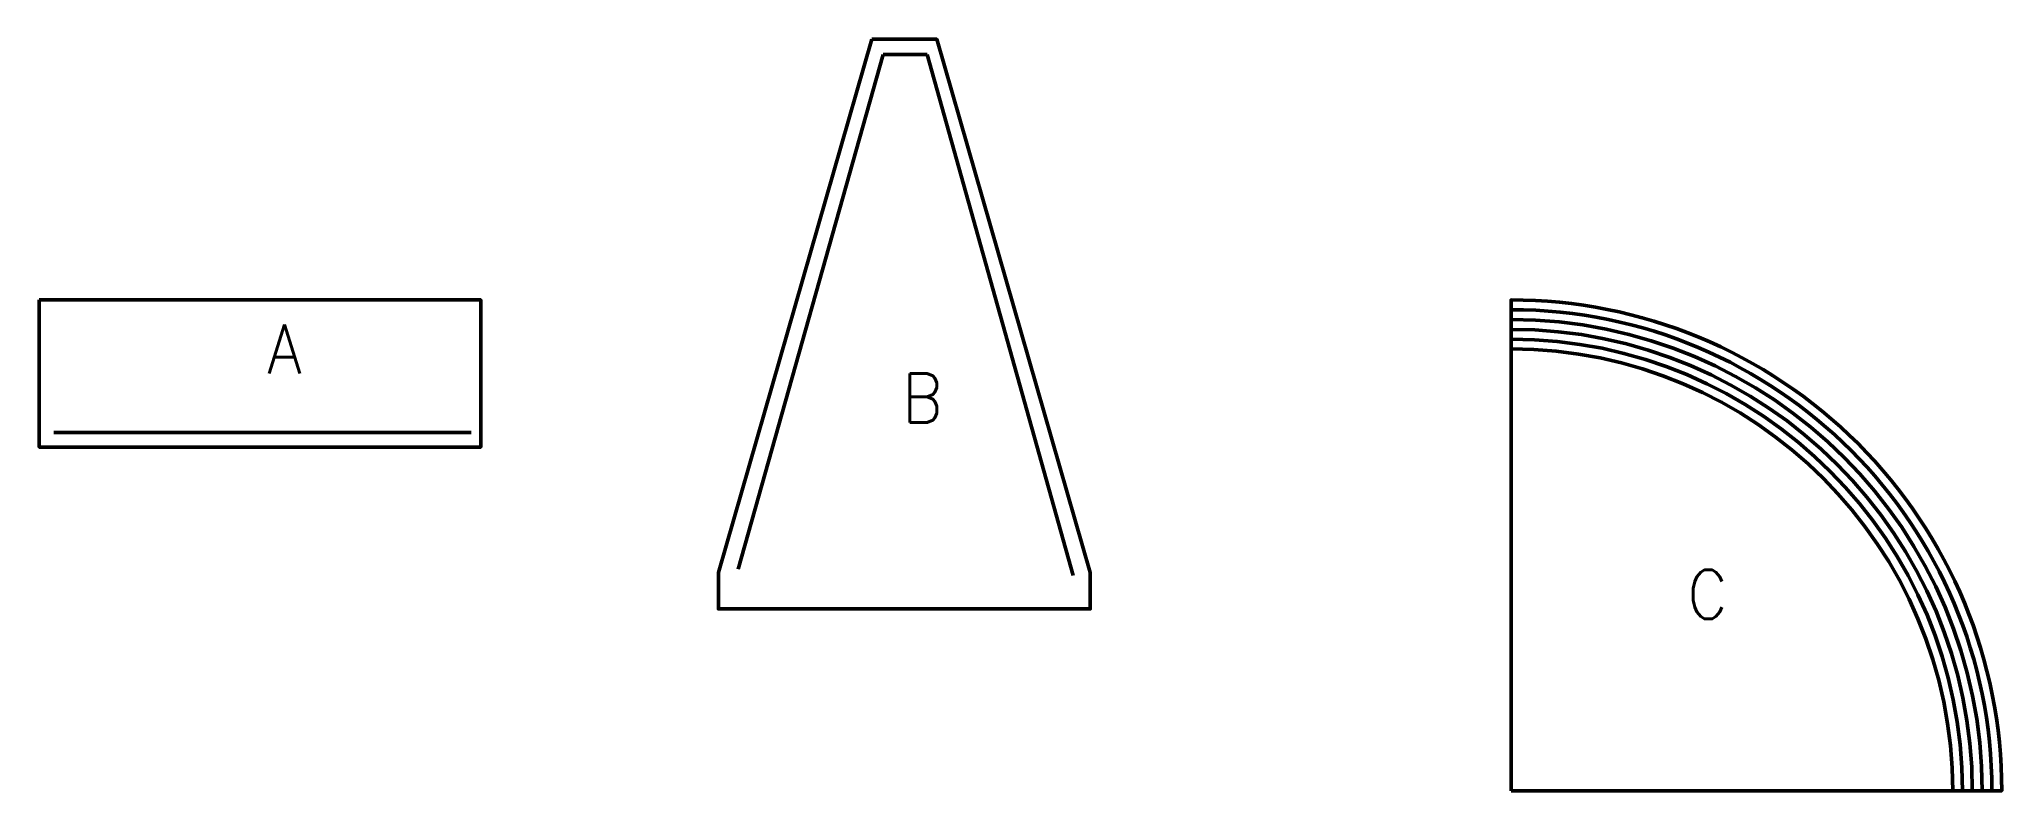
# Model space of a CAD drawing. Header units: millimetres. Extents: x 0 to 4000, y 0 to 1531.
import ezdxf
from ezdxf.enums import TextEntityAlignment as Align

# ---------------------------------------------------------------- set-up
doc = ezdxf.new("R2010")
doc.units = ezdxf.units.MM
doc.layers.get('0').update_dxf_attribs({"lineweight": 50})
doc.layers.add('Drip10', color=4, linetype='Continuous', lineweight=50)
doc.layers.add('Drip10&5', color=5, linetype='Continuous', lineweight=50)
doc.styles.get("Standard").update_dxf_attribs({"font": 'standard'})

msp = doc.modelspace()

# ---------------------------------------------------------------- linework, layer by layer
for points in [[(1697.1, 1531), (1384.2, 444.7), (1384.2, 370.3), (2142.1, 370.3), (2142.1, 444.7), (1829.2, 1531), (1697.1, 1531)], [(0, 1000), (900, 1000), (900, 700), (0, 700), (0, 1000)]]:
    msp.add_lwpolyline(points)
msp.add_lwpolyline([(3000, 0), (4000, 0, 0.414214), (3000, 1000), (3000, 0)], format="xyb")
at = {"layer": 'Drip10'}
msp.add_line((30, 730), (880, 730), dxfattribs=at)
for radius in [980, 960, 940, 920, 900]:
    msp.add_arc((3000, 0), radius, 0, 90, dxfattribs=at)
at = {"layer": 'Drip10&5'}
for p, q in [((1720, 1500), (1424.5, 451.3)), ((1720, 1500), (1810, 1500)), ((1810, 1500), (2107.1, 438.6))]:
    msp.add_line(p, q, dxfattribs=at)

# ---------------------------------------------------------------- texts
for s, p in [('A', (500, 900)), ('B', (1800, 800)), ('C', (3400, 400))]:
    msp.add_text(s, height=100).set_placement(p, align=Align.MIDDLE_CENTER)

doc.saveas('drawing.dxf')
